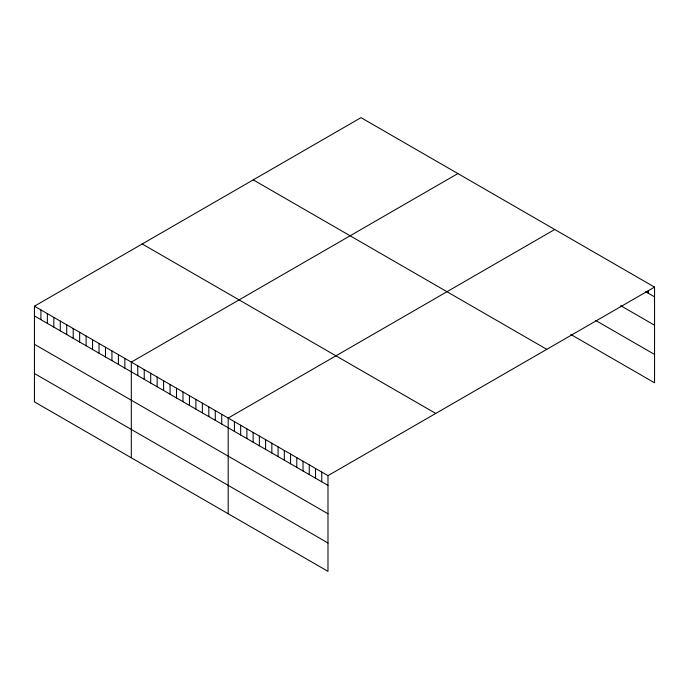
<?xml version="1.0" encoding="UTF-8"?>
<svg xmlns="http://www.w3.org/2000/svg" width="689" height="689" viewBox="0 0 689 689"><rect width="100%" height="100%" fill="white"/><g stroke="black" fill="none" stroke-linecap="round" stroke-linejoin="round"><path stroke-width="1.03" d="M654.55 287.115L327.981 475.66L327.981 571.353L34.45 401.885L34.45 306.192L361.019 117.647L654.55 287.115L654.55 382.808L570.785 334.449M457.884 173.568L131.315 362.113L131.315 457.806M554.748 229.497L228.18 418.042L228.18 513.736M645.636 291.705L654.55 296.847M620.686 305.666L654.55 325.217M595.735 320.488L654.55 354.447M253.251 179.863L546.782 349.332M142.218 243.966L435.749 413.443M34.45 306.192L327.981 475.66M34.45 315.924L327.981 485.392M34.45 344.293L327.981 513.761M34.45 373.516L327.981 542.984M648.315 290.327L648.315 293.247M321.746 472.06L321.746 481.792M315.51 468.46L315.51 478.192M309.266 464.851L309.266 474.592M303.031 461.251L303.031 470.992M296.795 457.651L296.795 467.383M290.56 454.051L290.56 463.783M284.316 450.451L284.316 460.183M278.08 446.851L278.08 456.583M271.845 443.251L271.845 452.983M265.609 439.642L265.609 449.383M259.365 436.042L259.365 445.783M253.13 432.442L253.13 442.183M246.895 428.842L246.895 438.574M240.659 425.242L240.659 434.974M234.415 421.642L234.415 431.374M221.72 414.313L221.72 424.045M215.269 410.584L215.269 420.316M208.81 406.854L208.81 416.587M202.351 403.125L202.351 412.857M195.891 399.396L195.891 409.128M189.432 395.667L189.432 405.408M182.981 391.938L182.981 401.678M176.522 388.208L176.522 397.949M170.062 384.488L170.062 394.22M163.603 380.759L163.603 390.491M157.144 377.029L157.144 386.762M150.693 373.3L150.693 383.032M144.234 369.571L144.234 379.303M137.774 365.842L137.774 375.574M124.855 358.383L124.855 368.124M118.396 354.654L118.396 364.395M111.945 350.925L111.945 360.666M105.486 347.204L105.486 356.936M99.027 343.475L99.027 353.207M92.567 339.746L92.567 349.478M86.108 336.017L86.108 345.749M79.657 332.287L79.657 342.02M73.198 328.558L73.198 338.29M66.738 324.829L66.738 334.57M60.279 321.1L60.279 330.841M53.82 317.371L53.82 327.111M47.369 313.641L47.369 323.382M40.909 309.921L40.909 319.653"/></g></svg>
